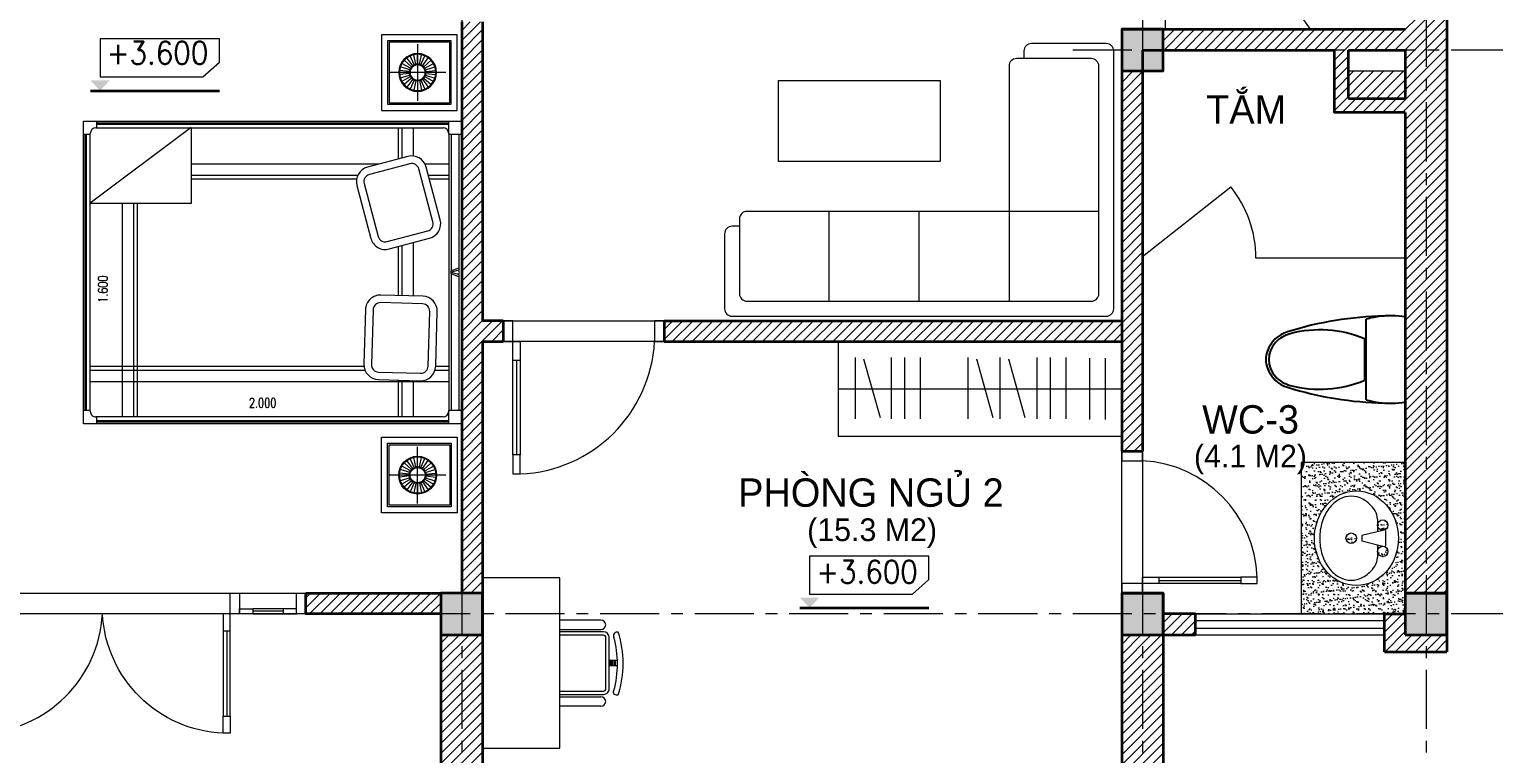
# Model space of a CAD drawing. Header units: millimetres. Extents: x -529782 to -142003, y -492574 to -273331.
# Drawn here: x -240312 to -232568, y -384666 to -380837 of the extents above; entities that cross this region are included whole.
import ezdxf

# ---------------------------------------------------------------- set-up
doc = ezdxf.new("R2010")
doc.units = ezdxf.units.MM
doc.header["$LTSCALE"] = 500
doc.header["$MEASUREMENT"] = 0
doc.linetypes.add('CENTER', pattern=[2, 1.25, -0.25, 0.25, -0.25])
for name, color, linetype, lineweight in [('1.cat 30', 30, 'CONTINUOUS', 35), ('1.cot', 2, 'CONTINUOUS', 35), ('2.thay 145', 145, 'CONTINUOUS', 18), ('3.manh 08', 8, 'CONTINUOUS', 9), ('4.dim 08', 8, 'CONTINUOUS', 13), ('5.noi that 15', 15, 'CONTINUOUS', 9), ('7.tim 67', 67, 'CENTER', 9), ('8.vat lieu 08', 8, 'CONTINUOUS', 5), ('9.text \xad white', 7, 'CONTINUOUS', 15), ('CA.manh 08', 8, 'CONTINUOUS', 9), ('CA.thay 145', 145, 'CONTINUOUS', 18), ('noithat', 15, 'CONTINUOUS', 9)]:
    doc.layers.add(name, color=color, linetype=linetype, lineweight=lineweight)
doc.layers.add('Interior', color=15, linetype='CONTINUOUS')
doc.styles.add('CA.JSC1', font='')
doc.styles.add('ROMANS', font='romans.shx', dxfattribs={"bigfont": 'vns.shx'})
doc.styles.get("Standard").update_dxf_attribs({"font": 'txt.shx', "width": 0.9})
doc.styles.get('CA.JSC1').set_extended_font_data('.VnAvantH')
pattern_1 = [(45, (0, 0), (-26.51650429449553, 26.51650429449553), [])]

# ---------------------------------------------------------------- blocks, each defined once
blk = doc.blocks.new('A$C1A9D127A')
at = {"layer": 'noithat', "color": 135, "linetype": 'Continuous'}
for p, q in [((49.99985728343017, 109.9998206971213), (-0.0001427165698260069, 109.9998206971213)), ((-0.0001427165698260069, 109.9998206971213), (-0.0001427165698260069, -0.000179302878677845)), ((49.99985728343017, -0.000179302878677845), (49.99985728343017, 109.9998206971213)), ((-0.0001427165698260069, -0.000179302878677845), (49.99985728343017, -0.000179302878677845))]:
    blk.add_line(p, q, dxfattribs=at)
blk = doc.blocks.new('A$C2BDB356E')
at = {"layer": 'noithat', "color": 135, "linetype": 'Continuous'}
for p, q in [((0.0007344302721321583, 599.9999563574092), (0.0007344302721321583, 699.9999563574092)), ((0.0007344302721321583, 699.9999563574092), (40.00073443027213, 699.9999563574092)), ((40.00073443027213, 699.9999563574092), (40.00073443027213, 599.9999563574092)), ((40.00073443027213, 599.9999563574092), (0.0007344302721321583, 599.9999563574092)), ((0.0007344302721321583, 99.99995635740925), (0.0007344302721321583, -4.364259075373411e-05)), ((40.00073443027213, 99.99995635740925), (0.0007344302721321583, 99.99995635740925)), ((40.00073443027213, -4.364259075373411e-05), (40.00073443027213, 99.99995635740925)), ((0.0007344302721321583, -4.364259075373411e-05), (40.00073443027213, -4.364259075373411e-05))]:
    blk.add_line(p, q, dxfattribs=at)
at = {"layer": 'noithat', "color": 8, "linetype": 'Continuous'}
for p, q in [((0.0007344302721321583, 99.99995635740925), (0.0007344302721321583, 599.9999563574092)), ((20.00073443027213, 599.9999563574092), (20.00073443027213, 99.99995635740925)), ((40.00073443027213, 599.9999563574092), (40.00073443027213, 99.99995635740925))]:
    blk.add_line(p, q, dxfattribs=at)
at = {"layer": 'noithat', "color": 1, "linetype": 'Continuous'}
blk.add_arc((10.18820847296689, 740.3098040898665), 740.9098847954065, 272.306074052381, 356.8812333185894, dxfattribs=at)
blk = doc.blocks.new('A$C748E2B85')
at = {"layer": 'Interior', "linetype": 'Continuous'}
for p, q in [((454.9078383371234, 729.4450964294374), (4.907838337123394, 729.4450964294374)), ((443.4428701847792, 523.0756696760654), (16.37280648946762, 523.0756696760654)), ((120.2002038061619, 513.6350480206311), (339.6154957935214, 513.6350480206311))]:
    blk.add_line(p, q, dxfattribs=at)
at = {"layer": 'Interior'}
for p, q in [((460.623056165874, 678.309802159667), (454.9078383371234, 729.4450964294374)), ((455.0607122182846, 574.9670556634665), (460.623056165874, 625.2653613947332)), ((460.623056165874, 625.2653613947332), (460.623056165874, 678.309802159667)), ((443.4428701847792, 523.0756696760654), (455.0607122182846, 574.9670556634665))]:
    blk.add_line(p, q, dxfattribs=at)
at = {"layer": 'Interior', "linetype": 'Continuous'}
for start, end in [(170.5376780025137, 187.7399460608841), (187.7399460608841, 195.8219819027273)]:
    blk.add_arc((470.6721695438027, 651.8177002482116), 472.1889783439482, start, end, dxfattribs=at)
at = {"layer": 'Interior'}
for centre, radius, start, end in [((1857.315027289093, 657.5956825204194), 1857.737852278393, 181.2223681000156, 197.2477400344126), ((-1397.499350614846, 657.5956825204194), 1857.737852278393, 342.7522599655873, 358.7776318999843), ((686.6743587851524, 277.5299879200757), 613.7088623028949, 157.3737438994382, 194.7785650620011), ((-226.8586591854692, 277.5299879200757), 613.7088623028949, 345.2214349379988, 22.62625610056185), ((242.327092282474, 156.1984405256808), 166.7070351506958, 197.2477400344126, 249.5476091976655), ((253.6172482296824, 163.284667480737), 165.8356054027062, 194.7785650620011, 226.85426446044), ((217.4885843843222, 156.1984405256808), 166.7070351506958, 290.4523908023345, 342.7522599655873), ((206.1984513700008, 163.284667480737), 165.8356054027062, 313.14573553956, 345.2214349379988), ((229.9078498035669, 137.9887551479042), 131.1654632825287, 226.85426446044, 313.14573553956), ((229.9078383371234, 122.8973074816167), 131.1654632825287, 249.5476091976655, 290.4523908023345)]:
    blk.add_arc(centre, radius, start, end, dxfattribs=at)
blk = doc.blocks.new('A$C53621E4B')
at = {"layer": 'noithat'}
for p, q in [((6.955862045288086e-05, 1999.999869246036), (70.00006955862045, 1999.999869246036)), ((6.955862045288086e-05, -0.0001307539641857147), (6.955862045288086e-05, 1999.999869246036)), ((70.00006955862045, 1929.999869246036), (70.00006955862045, 1999.999869246036)), ((70.00006955862045, 1983.999869246036), (777.4192168414593, 1983.999869246036)), ((70.00006955862045, 1943.999869246036), (792.2395204156637, 1943.999869246036)), ((777.4192168414593, 1983.999869246036), (792.2395204156637, 1943.999869246036)), ((788.6423028036952, 1983.999869246036), (798.7758300974965, 1943.999869246036)), ((811.3359885960817, 1983.999869246036), (801.2024613022804, 1943.999869246036)), ((822.5590745583177, 1983.999869246036), (807.7387709841132, 1943.999869246036)), ((807.7387709841132, 1943.999869246036), (1530.00006955862, 1943.999869246036)), ((822.5590745583177, 1983.999869246036), (1530.00006955862, 1983.999869246036)), ((1530.00006955862, 1999.999869246036), (1600.00006955862, 1999.999869246036)), ((1530.00006955862, 1999.999869246036), (1530.00006955862, 1929.999869246036)), ((1600.00006955862, 1999.999869246036), (1600.00006955862, -0.0001307539641857147)), ((6.955862045288086e-05, 1929.999869246036), (70.00006955862045, 1929.999869246036)), ((4.000069558620453, 69.99986924603581), (4.000069558620453, 1929.999869246036)), ((12.00006955862045, 69.99986924603581), (12.00006955862045, 1929.999869246036)), ((16.00006955862045, 69.99986924603581), (16.00006955862045, 1929.999869246036)), ((36.00006955862045, 65.99986924603581), (36.00006955862045, 1901.347382754087)), ((66.00006955862045, 1931.347382754087), (1534.00006955862, 1931.347382754087)), ((227.6586416214705, 1931.347382754087), (227.6586416214705, 1806.373710714281)), ((287.6586416214705, 1931.347382754087), (287.6586416214705, 1824.127765990794)), ((307.6586416214705, 1931.347382754087), (307.6586416214705, 1829.457760047168)), ((1295.987653709948, 1862.392074059695), (1295.987653709948, 1931.347382754087)), ((1315.987653709948, 1859.289595298469), (1315.987653709948, 1931.347382754087)), ((1375.987653709948, 35.99986924603581), (1375.987653709948, 1931.347382754087)), ((1530.00006955862, 1929.999869246036), (1600.00006955862, 1929.999869246036)), ((1564.00006955862, 1901.347382754087), (1564.00006955862, 65.99986924603581)), ((1584.00006955862, 1929.999869246036), (1584.00006955862, 69.99986924603581)), ((1588.00006955862, 1929.999869246036), (1588.00006955862, 69.99986924603581)), ((1596.00006955862, 1929.999869246036), (1596.00006955862, 69.99986924603581)), ((36.00006955862045, 1743.872827596962), (184.7117167562246, 1743.872827596962)), ((642.1232149600983, 1743.872827596962), (924.612143702805, 1743.872827596962)), ((1371.91368868202, 1743.872827596962), (1564.00006955862, 1743.872827596962)), ((36.00006955862045, 1683.872827596962), (195.3930588662624, 1683.872827596962)), ((36.00006955862045, 1663.872827596962), (200.7230529263616, 1663.872827596962)), ((658.1131971329451, 1683.872827596962), (922.8785082548857, 1683.872827596962)), ((663.4431911855936, 1663.872827596962), (922.3006297796965, 1663.872827596962)), ((1369.602174758911, 1663.872827596962), (1564.00006955862, 1663.872827596962)), ((1370.1800532341, 1683.872827596962), (1564.00006955862, 1683.872827596962)), ((227.6586416214705, 1562.801087513566), (227.6586416214705, 570.0239220671356)), ((1295.987653709948, 35.99986924603581), (1295.987653709948, 1483.431120559573)), ((1315.987653709948, 35.99986924603581), (1315.987653709948, 1488.264485832304)), ((287.6586416214705, 1449.918502066284), (287.6586416214705, 570.0239220671356)), ((307.6586416214705, 1443.860710680485), (307.6586416214705, 570.0239220671356)), ((34.23403782397509, 570.0239220671356), (433.4166060686111, 35.99986924603581)), ((36.00006955862045, 570.0239220671356), (435.1826378032565, 570.0239220671356)), ((435.1826378032565, 570.0239220671356), (435.1826378032565, 35.99986924603581)), ((435.1826378032565, 284.1503325365484), (1564.00006955862, 284.1503325365484)), ((435.1826378032565, 264.1503325365484), (1564.00006955862, 264.1503325365484)), ((435.1826378032565, 204.1503325365484), (1564.00006955862, 204.1503325365484)), ((36.00006955862045, 69.99986924603581), (6.955862045288086e-05, 69.99986924603581)), ((1534.00006955862, 35.99986924603581), (66.00006955862045, 35.99986924603581)), ((70.00006955862045, -0.0001307539641857147), (70.00006955862045, 35.99986924603581)), ((1530.00006955862, 15.99986924603581), (70.00006955862045, 15.99986924603581)), ((1530.00006955862, 11.99986924603581), (70.00006955862045, 11.99986924603581)), ((1530.00006955862, 3.999869246035814), (70.00006955862045, 3.999869246035814)), ((1530.00006955862, 35.99986924603581), (1530.00006955862, -0.0001307539641857147)), ((1600.00006955862, 69.99986924603581), (1564.00006955862, 69.99986924603581)), ((1600.00006955862, -0.0001307539641857147), (6.955862045288086e-05, -0.0001307539641857147))]:
    blk.add_line(p, q, dxfattribs=at)
for points in [[(340.7294978052378, 1445.497492987663), (619.9965403825045, 1519.922076843679, 0.4142135623730928), (676.0245911926031, 1616.663018837571), (619.004616484046, 1830.621886722744, 0.4142135623730918), (522.2636744901538, 1886.649937532842), (242.9966319128871, 1812.225353676826, 0.4142135623730937), (186.9685811027884, 1715.484411682934), (243.9885558113456, 1501.525543794036, 0.414213562373092)], [(996.3995885550976, 1491.362569801509), (1285.293034166098, 1483.015304531902, 0.4142135623730957), (1366.593648083508, 1559.74966782704), (1372.988858245313, 1781.083750043064, 0.4142135623730958), (1296.254494950175, 1862.384363967925), (1007.361049339175, 1870.731629241258, 0.4142135623730957), (926.0604354143143, 1793.997265942395), (919.6652252525091, 1572.66318372637, 0.4142135623730946)], [(330.4290167912841, 1484.148496735841), (609.6960593760014, 1558.573080595583, 0.4142135623730945), (637.3735874444246, 1606.362537823617), (580.3536127358675, 1820.321405712515, 0.4142135623730945), (532.5641555041075, 1847.998933780938), (253.2971129268408, 1773.574349924922, 0.4142135623730945), (225.6195848509669, 1725.784892696887), (282.6395595595241, 1511.82602480799, 0.4142135623730951)], [(997.554863370955, 1531.345883075148), (1286.448308981955, 1522.998617801815, 0.4142135623730945), (1326.610334813595, 1560.904942642897), (1333.0055449754, 1782.239024858922, 0.4142135623730945), (1295.099220134318, 1822.401050698012), (1006.205774523318, 1830.748315971345, 0.4142135623730945), (966.0437486842275, 1792.841991126537), (959.6485385224223, 1571.507908910513, 0.4142135623730951)]]:
    blk.add_lwpolyline(points, format="xyb", close=True, dxfattribs=at)
for centre, radius, start, end in [((782.9104882255197, 1980.097385887057), 6.826236146835995, 34.20007427686024, 145.7999257231398), ((788.7959010004997, 1989.486922744662), 5.553487948119572, 268.9844752861604, 315.9994754663296), ((795.4724773094058, 1945.895213779062), 3.776865842704907, 210.735328045117, 329.264671954883), ((799.3483398407698, 1977.335013713688), 10.5732928969746, 86.52539782463387, 128.3312454481836), ((799.918566763401, 1944.599218983203), 1.483331207069644, 205.3147875659948, 334.6852124340052), ((800.0597246363759, 1944.599218983203), 1.483331207069644, 205.3147875659948, 334.6852124340052), ((800.6299515590072, 1977.335013713688), 10.5732928969746, 51.66875455181637, 93.47460217536613), ((804.5058140903711, 1945.895213779062), 3.776865842704907, 210.735328045117, 329.264671954883), ((811.1823903992772, 1989.486922744662), 5.553487948119572, 224.0005245336704, 271.0155247138396), ((817.0678031817079, 1980.097385887057), 6.826236146835995, 34.20007427686024, 145.7999257231398), ((66.00006955862045, 1901.347382754087), 30, 90, 180), ((1534.00006955862, 1901.347382754087), 30, 0, 90), ((66.00006955862045, 65.99986924603581), 30, 180, 270), ((1534.00006955862, 65.99986924603581), 30, 270, 0)]:
    blk.add_arc(centre, radius, start, end, dxfattribs=at)
at = {"layer": 'noithat', "style": 'ROMANS', "width": 0.75}
for s, rotation, p in [('2.000', 90, (1514.37587377429, 875.070332787931)), ('1.600', 180, (960.8841702863574, 127.5780621878803))]:
    blk.add_text(s, height=50, rotation=rotation, dxfattribs=at).set_placement(p)
blk = doc.blocks.new('A$C5087272F')
at = {"layer": 'noithat'}
for p, q in [((-0.0007299021817743778, 500.000033332326), (499.9992700978182, 500.000033332326)), ((-0.0007299021817743778, 3.333232598379254e-05), (-0.0007299021817743778, 500.000033332326)), ((499.9992700978182, 500.000033332326), (499.9992700978182, 3.333232598379254e-05)), ((39.99927009781823, 460.000033332326), (459.9992700978182, 460.000033332326)), ((39.99927009781823, 40.00003333232598), (39.99927009781823, 460.000033332326)), ((49.99927009781823, 450.000033332326), (449.9992700978182, 450.000033332326)), ((49.99927009781823, 50.00003333232598), (49.99927009781823, 450.000033332326)), ((250.364759543445, 425.4739536031266), (250.364759543445, 50.47395360312657)), ((449.9992700978182, 450.000033332326), (449.9992700978182, 50.00003333232598)), ((459.9992700978182, 460.000033332326), (459.9992700978182, 40.00003333232598)), ((205.8688248484395, 270.302142476954), (153.2827202170156, 308.5081838763435)), ((213.5625761910342, 278.8469190023025), (170.0690867765807, 327.1513326599379)), ((222.864759543445, 285.6053508094628), (190.364759543445, 341.8970020546694)), ((233.3688248484395, 290.2820619999547), (213.2827202170156, 352.1007355584879)), ((244.6156940623187, 292.6726578458329), (237.8213439448737, 357.3165810464998)), ((256.1138250171207, 292.6726578458329), (262.9081751345657, 357.3165810464998)), ((267.3606942309998, 290.2820619999547), (287.4467988624237, 352.1007355584879)), ((277.864759543445, 285.6053508094628), (310.364759543445, 341.8970020546694)), ((287.1669428884052, 278.8469190023025), (330.6604323028587, 327.1513326599379)), ((294.8606942309998, 270.302142476954), (347.4467988624237, 308.5081838763435)), ((437.864759543445, 237.9739536031266), (62.86475954344496, 237.9739536031266)), ((195.364759543445, 237.9739536031266), (130.364759543445, 237.9739536031266)), ((196.5666415034793, 249.4090965970536), (132.9870474501513, 262.9233565016766)), ((196.5666415034793, 226.5388106054743), (132.9870474501513, 213.0245507045765)), ((200.1197593673132, 260.3444689720054), (140.7393046258949, 286.7823507695575)), ((200.1197593673132, 215.6034382342477), (140.7393046258949, 189.1655564329703)), ((205.8688248484395, 205.6457647255738), (153.2827202170156, 167.4397233261843)), ((213.5625761910342, 197.1009882002254), (170.0690867765807, 148.7965745463152)), ((287.1669428884052, 197.1009882002254), (330.6604323028587, 148.7965745463152)), ((294.8606942309998, 205.6457647255738), (347.4467988624237, 167.4397233261843)), ((300.6097597121261, 260.3444689720054), (359.990214460995, 286.7823507695575)), ((300.6097597121261, 215.6034382342477), (359.990214460995, 189.1655564329703)), ((304.1628775834106, 249.4090965970536), (367.742471629288, 262.9233565016766)), ((304.1628775834106, 226.5388106054743), (367.742471629288, 213.0245507045765)), ((305.364759543445, 237.9739536031266), (370.364759543445, 237.9739536031266)), ((222.864759543445, 190.342556393065), (190.364759543445, 134.0509051478584)), ((233.3688248484395, 185.6658452062984), (213.2827202170156, 123.8471716477652)), ((244.6156940623187, 183.275249356695), (237.8213439448737, 118.6313261597534)), ((256.1138250171207, 183.275249356695), (262.9081751345657, 118.6313261597534)), ((267.3606942309998, 185.6658452062984), (287.4467988624237, 123.8471716477652)), ((277.864759543445, 190.342556393065), (310.364759543445, 134.0509051478584)), ((499.9992700978182, 3.333232598379254e-05), (-0.0007299021817743778, 3.333232598379254e-05)), ((459.9992700978182, 40.00003333232598), (39.99927009781823, 40.00003333232598)), ((449.9992700978182, 50.00003333232598), (49.99927009781823, 50.00003333232598))]:
    blk.add_line(p, q, dxfattribs=at)
for radius in [125, 120, 55, 50]:
    blk.add_circle((250.364759543445, 237.9739536031266), radius, dxfattribs=at)
blk = doc.blocks.new('A$C547F5936')
at = {"layer": 'noithat'}
for p, q in [((1223.749992698431, 1557.416313473135), (55.62199917435646, 1557.416313473135)), ((2836.836076870561, 1557.458222828805), (778.749992698431, 1557.458222828805)), ((-7.301568984985352e-06, 1501.794307000935), (-7.301568984985352e-06, -411.800029680133)), ((1223.749992698431, 1446.17230052501), (166.8660121262074, 1446.17230052501)), ((778.7080833464861, -300.5560167320074), (778.7080833464861, 1446.17230052501)), ((2725.59206391871, 1446.21420988068), (889.999992698431, 1446.21420988068)), ((1446.249992698431, 1446.208222828805), (1446.249992698431, 778.7082228288054)), ((2113.749992698431, 1446.21420988068), (2113.749992698431, 778.7501321844757)), ((2892.458083346486, 945.6161516085267), (2892.458083346486, 1501.836216356605)), ((111.2440056502819, 1390.550294052809), (111.2440056502819, -300.5560167320074)), ((2781.214070394635, 834.3721386604011), (2781.214070394635, 1390.59220340848)), ((2781.214070394635, 889.9941451363266), (2836.836076870561, 889.9941451363266)), ((111.2440056502819, 778.7501321844757), (2725.59206391871, 778.7501321844757)), ((111.2440056502819, 778.7082228288054), (778.7080833464861, 778.7082228288054)), ((1291.249992698431, 407.5001321844757), (2491.249992698431, 407.5001321844753)), ((1291.249992698431, -192.4998678155243), (1291.249992698431, 407.5001321844757)), ((2491.249992698431, 407.5001321844753), (2491.249992698431, -192.4998678155247)), ((2491.249992698431, -192.4998678155247), (1291.249992698431, -192.4998678155243)), ((166.8660121262074, -356.1780232042075), (723.0860768705606, -356.1780232042075)), ((667.4640703946352, -411.800029680133), (667.4640703946352, -356.1780232042075)), ((55.62199917435646, -467.4220361560584), (611.8420639187098, -467.4220361560584))]:
    blk.add_line(p, q, dxfattribs=at)
for centre, radius, start, end in [((55.62199917435646, 1501.794307000935), 55.62200647461214, 90, 180), ((2836.836076870561, 1501.836216356605), 55.6220064746376, 0, 90), ((166.8660121262074, 1390.550294052809), 55.62200647461214, 90, 180), ((2725.59206391871, 1390.59220340848), 55.62200647461577, 0, 90), ((2836.836076870561, 945.6161516085267), 55.62200647462305, 270, 0), ((2725.59206391871, 834.3721386604011), 55.62200647461577, 270, 0), ((166.8660121262074, -300.5560167320074), 55.62200647460122, 180, 270), ((723.0860768705606, -300.5560167320074), 55.62200647462305, 270, 0), ((55.62199917435646, -411.800029680133), 55.62200647461577, 180, 270), ((611.8420639187098, -411.800029680133), 55.62200647461577, 270, 0)]:
    blk.add_arc(centre, radius, start, end, dxfattribs=at)
blk = doc.blocks.new('A$C0C4E3679')
at = {"layer": 'noithat'}
for p, q in [((633.4462566564289, 971.8755470244214), (633.4462566564289, 919.2709783120081)), ((667.0058717543689, 971.8755470244214), (667.0058717543689, 919.2709783120081)), ((371.7559073457924, 865.300332150422), (371.7559073457924, 599.9997332012281)), ((433.429916162273, 599.9997332012281), (433.429916162273, 865.300332150422)), ((867.0222122559753, 599.9997332012281), (867.0222122559753, 865.300332150422)), ((928.6962210650054, 865.300332150422), (928.6962210650054, 599.9997332012281))]:
    blk.add_line(p, q, dxfattribs=at)
at = {"layer": 'noithat', "lineweight": 5}
for p, q in [((667.0058717543689, 960.224145363085), (633.4462566564289, 960.224145363085)), ((667.0058717543689, 950.3658351851627), (633.4462566564289, 950.3658351851627)), ((667.0058717543689, 940.5076053654775), (633.4462566564289, 940.5076053654775)), ((667.0058717543689, 932.4749171128497), (633.4462566564289, 932.4749171128497)), ((667.0058717543689, 926.2678507817909), (633.4462566564289, 926.2678507817909))]:
    blk.add_line(p, q, dxfattribs=at)
at = {"layer": 'noithat', "ltscale": 10}
for p, q in [((99.99999999999636, 599.9997332012281), (99.99999999999636, 99.99973320122814)), ((1199.999999999996, 599.9997332012281), (99.99999999999636, 599.9997332012281)), ((1199.999999999996, 99.99973320122814), (1199.999999999996, 599.9997332012281)), ((99.99999999999636, 99.99973320122814), (1199.999999999996, 99.99973320122814))]:
    blk.add_line(p, q, dxfattribs=at)
at = {"layer": 'noithat'}
for points in [[(449.8516157756058, 977.7859810581431, 0.62834884504059), (482.4839009160605, 949.2973785577342, 4.358076656528252)], [(853.884862561008, 977.7859810581431, -0.7711274682849292), (827.8211772555915, 949.2973785577342, -4.358076656528252)], [(852.2426875943747, 599.9997332012281), (852.2426875943747, 882.5602587824687, 0.414213562373095), (815.5319680685607, 919.2709783120081), (484.9201603496876, 919.2709783120081, 0.414213562373095), (448.209440816423, 882.5602587824687), (448.209440816423, 599.9997332012281)]]:
    blk.add_lwpolyline(points, format="xyb", dxfattribs=at)
at = {"layer": 'noithat', "lineweight": 5}
blk.add_lwpolyline([(830.2162558773962, 599.9997332012281), (830.2162558773962, 882.5602587824687, 0.4142135623730951), (815.5319680685607, 897.2445465950295), (484.9201603496876, 897.2445465950295, 0.4142135623730951), (470.2358725334016, 882.5602587824687), (470.2358725334016, 599.9997332012281)], format="xyb", dxfattribs=at)
at = {"layer": 'noithat'}
for centre, radius, start, end in [((651.8682391683069, 347.9288866808638), 661.4610158311228, 72.21718454224902, 107.782815457751), ((655.152539085826, 310.7707801638171), 661.4610158311228, 74.86814235922763, 105.1318576407724), ((402.5929117540327, 865.300332150422), 30.83700440530811, 0, 180), ((897.859216656765, 865.300332150422), 30.83700440530811, 0, 180)]:
    blk.add_arc(centre, radius, start, end, dxfattribs=at)
blk = doc.blocks.new('ki hieu cost')
at = {"layer": '1.cat 30'}
blk.add_line((-119312.6479903211, -196389.5266377838), (-118175.9534743076, -196389.5266377837), dxfattribs=at)
at = {"layer": '3.manh 08'}
blk.add_lwpolyline([(-119227.225577535, -195933.8747298737), (-119227.225577535, -196268.1983629046), (-118320.4604987512, -196268.1983629046), (-118175.9534743076, -196138.8011558482), (-118175.9534743076, -195933.8747298737)], close=True, dxfattribs=at)
blk.add_solid([(-119312.6479903211, -196299.0221607631), (-119141.803164749, -196299.0221607631), (-119227.225577535, -196389.5266377839)], dxfattribs=at)
blk = doc.blocks.new('sdfdggh')
at = {"layer": '7.tim 67', "ltscale": 0.5}
for p, q in [((5010.000000000058, 2894.499999999942), (5010.000000000058, -9823.000000000058)), ((8609.999999999302, 2894.499999999942), (8609.999999999302, -9823.000000000058)), ((10110.00000000006, 2894.499999999942), (10110.00000000006, -9823.000000000058)), ((12554.49999999994, -1329.999999999942), (8221.499999999942, -1329.999999999942)), ((12554.49999999994, -4310), (-2632.000000000058, -4310))]:
    blk.add_line(p, q, dxfattribs=at)
blk = doc.blocks.new('A$C4F894D79')
at = {"layer": 'noithat'}
for p, q in [((173.4940664246678, 387.2920131161809), (250.3149459287524, 387.2920131161809)), ((242.2402637004852, 435.7401064969599), (339.1364504694939, 435.7401064969599)), ((242.2402637004852, 419.5907420367002), (274.5389926210046, 290.3958263471723)), ((306.8377215415239, 290.3958263471723), (339.1364504694939, 419.5907420367002)), ((331.0617682337761, 387.2920131161809), (408.1046692058444, 387.2920131161809)), ((274.5389926210046, 290.3958263471723), (306.8377215415239, 290.3958263471723))]:
    blk.add_line(p, q, dxfattribs=at)
for centre in [(209.9415347799659, 419.5907420367002), (371.4351793900132, 419.5907420367002), (290.6883570849895, 225.7983685024083)]:
    blk.add_circle(centre, 32.29872892255662, dxfattribs=at)
for centre, radius, start, end in [((232.9384881556034, 196.217803709209), 208.265595459182, 122.2598079683541, 151.0887989992334), ((173.4940664246678, 290.3958263471723), 96.89618676766986, 90, 122.2598079683541), ((408.1046692058444, 290.3958263471723), 96.89618676766986, 56.09549007639636, 90), ((313.5024673640728, 149.6368352472782), 266.4918060370317, 53.13010218340126, 56.09549007639636), ((348.4382260069251, 196.217803709209), 208.265595459182, 28.91120100076662, 53.13010218340126), ((179.3781519606709, 225.7983685024083), 147.0796262590559, 151.0887989992334, 180), ((401.9985622018576, 225.7983685024083), 147.0796262590559, 0, 28.91120100076662), ((179.3781519606709, 225.7983685024083), 147.0796262590559, 180, 208.9112010007666), ((401.9985622018576, 225.7983685024083), 147.0796262590559, 331.0887989992334, 0), ((232.9384881556034, 255.3789332956076), 208.265595459182, 208.9112010007666, 233.1301021834012), ((348.4382260069251, 255.3789332956076), 208.265595459182, 306.8698978165987, 331.0887989992334), ((267.8742468059063, 301.9599017575383), 266.4918060370317, 233.1301021834012, 252.742060996397), ((290.6883570849895, 375.3974571116269), 343.3914621439997, 252.742060996397, 270), ((290.6883570849895, 375.3974571116269), 343.3914621439997, 270, 287.257939003603), ((313.5024673640728, 301.9599017575383), 266.4918060370317, 287.257939003603, 306.8698978165987)]:
    blk.add_arc(centre, radius, start, end, dxfattribs=at)
blk.add_ellipse((290.6883570849895, 258.0971533693373), major_axis=(-290.6885603030169, 5.339685868958306e-14), ratio=0.888888696429528, dxfattribs=at)

msp = doc.modelspace()

# ---------------------------------------------------------------- hatches: boundary and pattern name
at = {"layer": '1.cot'}
for points in [[(-234315.1358120659, -380837.4999999998), (-234535.1358120659, -380837.4999999998), (-234535.1358120659, -381057.4999999998), (-234315.1358120659, -381057.4999999998)], [(-237915.135812065, -383817.4999999998), (-238135.135812065, -383817.4999999998), (-238135.135812065, -384037.4999999998), (-237915.135812065, -384037.4999999998)], [(-237915.135812065, -383817.4999999998), (-238135.135812065, -383817.4999999998), (-238135.135812065, -384037.4999999998), (-237915.135812065, -384037.4999999998)], [(-234315.135812065, -383817.4999999998), (-234535.135812065, -383817.4999999998), (-234535.135812065, -384037.4999999998), (-234315.135812065, -384037.4999999998)], [(-232815.135812065, -383817.4999999997), (-233035.135812065, -383817.4999999997), (-233035.135812065, -384037.4999999997), (-232815.135812065, -384037.4999999997)]]:
    msp.add_hatch(color=256, dxfattribs=at).paths.add_polyline_path(points)
at = {"layer": '8.vat lieu 08'}
h = msp.add_hatch(dxfattribs=at)
h.set_pattern_fill('ANSI31', color=256, scale=300, style=0)
h.set_pattern_definition(pattern_1)
h.paths.add_polyline_path([(-237915.135812065, -378587.4999999998), (-238135.135812065, -378587.4999999998), (-238135.135812065, -379617.4999999998), (-237915.135812065, -379617.4999999998)])
h.paths.add_polyline_path([(-236015.1358120649, -378367.4999999997), (-236815.1358120651, -378367.4999999998), (-236815.1358120651, -378587.4999999998), (-236015.1358120649, -378587.4999999998)])
h.paths.add_polyline_path([(-233945.1358120649, -378367.4999999997), (-235115.1358120649, -378367.4999999998), (-235115.1358120649, -378587.4999999998), (-233945.135812065, -378587.4999999998)])
h.paths.add_polyline_path([(-232815.1358120651, -378587.4999999998), (-233035.135812065, -378587.4999999998), (-233035.1358120649, -380837.4999999998), (-234315.1358120658, -380837.4999999998), (-234315.1358120658, -380947.4999999998), (-233410.1358120651, -380947.4999999998), (-233410.135812065, -381277.4999999998), (-233035.135812065, -381277.4999999998), (-233035.1358120649, -383817.4999999997), (-232815.135812065, -383817.4999999997)])
h.paths.add_polyline_path([(-233035.135812065, -380947.4999999998), (-233035.135812065, -381202.4999999998), (-233335.135812065, -381202.4999999998), (-233335.135812065, -380947.4999999998)], flags=16)
h.paths.add_polyline_path([(-233035.135812065, -381057.4999999997), (-233035.135812065, -381202.4999999998), (-233335.135812065, -381202.4999999998), (-233335.1358120651, -381057.4999999998)], flags=16)
h = msp.add_hatch(dxfattribs=at)
h.set_pattern_fill('ANSI31', color=256, scale=300, style=0)
h.set_pattern_definition(pattern_1)
h.paths.add_polyline_path([(-238135.135812065, -379617.4999999998), (-242815.135812065, -379617.4999999998), (-242815.135812065, -379837.4999999998), (-242515.135812065, -379837.4999999998), (-241715.135812065, -379837.4999999998), (-241715.1358120434, -380387.4999999998), (-241605.1358120434, -380387.4999999998), (-241605.135812065, -379837.4999999998), (-238135.135812065, -379837.4999999998)])
h.paths.add_polyline_path([(-241605.1358120651, -381137.4999999998), (-241715.1358120651, -381137.4999999998), (-241715.1358120651, -382557.4999999998), (-242215.135812065, -382557.4999999998), (-242215.1358120651, -382667.4999999998), (-241715.135812065, -382667.4999999998), (-241715.135812065, -382777.4999999999), (-241605.135812065, -382777.4999999999)])
h.paths.add_polyline_path([(-241000.1358120693, -383817.4999999994), (-241605.1358120652, -383817.4999999996), (-241605.135812065, -383727.5000000006), (-241715.135812065, -383727.5000000006), (-241715.135812065, -384037.4999999998), (-241000.1358120692, -384037.4999999996)])
h.paths.add_polyline_path([(-242815.135812065, -383707.4999999999), (-243145.1358120651, -383707.4999999999), (-243145.1358120651, -384127.4999999998), (-242815.135812065, -384127.4999999998), (-242815.1358120651, -384037.4999999998), (-243035.135812065, -384037.4999999998), (-243035.135812065, -383817.4999999998), (-242815.135812065, -383817.4999999998)])
h.paths.add_polyline_path([(-238135.135812065, -383817.4999999997), (-238850.1358120693, -383817.4999999995), (-238849.4922939974, -383927.4999999998), (-238135.135812065, -383927.4999999997)])
h.paths.add_polyline_path([(-237805.1358120652, -382377.4999999998), (-237915.1358120651, -382377.4999999998), (-237915.135812065, -380797.4999999998), (-238025.135812065, -380797.4999999998), (-238025.1358120651, -383817.4999999998), (-237915.1358120651, -383817.4999999998), (-237915.1358120651, -382487.4999999998), (-237805.1358120651, -382487.4999999998)])
h.paths.add_polyline_path([(-234535.1358120652, -382377.4999999998), (-236955.135812065, -382377.4999999998), (-236955.135812065, -382487.4999999998), (-234535.1358120651, -382487.4999999998)])
h.paths.add_polyline_path([(-242925.1358120651, -380812.4999999998), (-243145.135812065, -380812.4999999998), (-243145.1358120651, -382777.4999999998), (-242925.135812065, -382777.4999999997), (-242925.135812065, -382667.4999999998), (-242815.1358120651, -382667.4999999998), (-242815.1358120651, -382557.4999999998), (-242925.135812065, -382557.4999999998)])
h = msp.add_hatch(dxfattribs=at)
h.set_pattern_fill('ANSI31', color=256, scale=300, style=0)
h.set_pattern_definition(pattern_1)
h.paths.add_polyline_path([(-234425.135812065, -381057.4999999998), (-234535.1358120652, -381057.4999999998), (-234535.1358120652, -383067.4999999998), (-234425.135812065, -383067.4999999998)])
h = msp.add_hatch(dxfattribs=at)
h.set_pattern_fill('AR-SAND', color=256, scale=20, style=0)
h.set_pattern_definition([(37.50000000000001, (0, -18916.50000000012), (-1.259867162192163, 38.53647538026317), [0, -30.4, 0, -34, 0, -32.5]), (7.499999999999999, (0, -18916.50000000012), (35.39553410535454, 56.4429213045948), [0, -16.4, 0, -27.4, 0, -10.5]), (327.5, (-24.6, -18916.50000000012), (62.2828372350299, 0.11318107073929), [0, -10, 0, -36, 0, -47]), (317.5, (-24.6, -18916.50000000012), (60.12253209144586, 17.55351129868498), [0, -5, 0, -23.6, 0, -27])])
h.paths.add_polyline_path([(-233035.1358120651, -383127.4999999998), (-233585.135812065, -383127.4999999998), (-233585.1358120651, -383927.4999999998), (-233035.135812065, -383927.4999999998)])
edge = h.paths.add_edge_path(flags=16)
edge.add_ellipse((-233293.5255875001, -383527.4999999998), major_axis=(-5.940320620624363e-11, 249.9999999999418), ratio=0.8888886964294104, start_angle=0, end_angle=360)
h.paths.add_polyline_path([(-233439.0552534571, -383370.2328677278, 0.08584387601558635), (-233474.6415636647, -383439.7796301085, 0.0755381206924831), (-233487.9700800577, -383527.4999999998, 0.0755381206922736), (-233474.6415636648, -383615.2203698909, 0.08584385473835543), (-233439.0552650866, -383684.7671167894, -0.0004614306624352016), (-233439.2536220524, -383684.5026410793, -0.08572206659700146), (-233474.7067606277, -383615.0105039129, -0.07535103022084008), (-233487.9700800577, -383527.4999999998, -0.07535103013699827), (-233474.7067606568, -383439.9894961808, -0.08572204552955075), (-233439.2536336042, -383370.4973743458, -0.0004614845877332353)], flags=0)
h.paths.add_polyline_path([(-233182.4145245018, -383426.7097499999), (-233182.4145245018, -383458.0555555566, -1), (-233126.8589689481, -383458.0555555566, -0.4142135624470206), (-233154.6367467329, -383485.8333333343), (-233265.7478578363, -383513.6111111086), (-233265.7478578363, -383541.3888888847), (-233154.6367467329, -383569.1666666653, -0.4142135624473274), (-233126.858968948, -383596.944444443, -1), (-233182.4145245018, -383596.944444443), (-233182.4145245018, -383628.4811944424, -0.1490250675716692), (-233196.5838261096, -383674.965397778, 0.1490250675716692), (-233182.4145245018, -383628.4811944424), (-233182.4145245018, -383562.2222222218), (-233265.7478578363, -383541.3888888846), (-233265.7478578363, -383513.6111111086), (-233182.4145245019, -383492.7777777761), (-233182.4145245018, -383426.7097499999, 0.1442293267403645), (-233195.7231371498, -383381.5325108498, -0.1442293267401863)], flags=0)
h.paths.add_polyline_path([(-233293.5256356137, -383527.4999999998, -1), (-233349.0811911693, -383527.4999999998, -1)], flags=0)
h.paths.add_polyline_path([(-233203.3532047005, -383684.502641039, -0.0004614308677385702), (-233203.5515617547, -383684.7671168667, 0.0003606120874684404)], flags=0)
h = msp.add_hatch(dxfattribs=at)
h.set_pattern_fill('ANSI31', color=256, scale=300, style=0)
h.set_pattern_definition(pattern_1)
h.paths.add_polyline_path([(-233035.135812065, -383927.4999999998), (-233145.135812065, -383927.4999999998), (-233145.135812065, -384127.4999999998), (-232815.135812065, -384127.4999999998), (-232815.1358120651, -384037.4999999997), (-233035.135812065, -384037.4999999997)])
h.paths.add_polyline_path([(-234145.135812065, -383927.4999999998), (-234315.135812065, -383927.4999999998), (-234315.1358120651, -384037.4999999998), (-234145.135812065, -384037.4999999998)])
h.paths.add_polyline_path([(-234315.135812065, -384037.4999999998), (-234535.1358120651, -384037.4999999997), (-234535.135812065, -386717.4999999998), (-234315.135812065, -386717.4999999998)])
h.paths.add_polyline_path([(-234535.135812065, -386717.4999999998), (-235150.1358120651, -386717.4999999997), (-235150.1358120652, -386937.4999999998), (-234535.135812065, -386937.4999999998)])
h.paths.add_polyline_path([(-237300.135812065, -386717.4999999998), (-237915.135812065, -386717.4999999998), (-237915.135812065, -386937.4999999998), (-237300.135812065, -386937.4999999998)])
h.paths.add_polyline_path([(-237915.1358120651, -384037.4999999998), (-238135.135812065, -384037.4999999998), (-238135.135812065, -386717.4999999998), (-237915.1358120652, -386717.4999999997)])
h.paths.add_polyline_path([(-237590.135812065, -387617.4999999997), (-237915.1358120652, -387617.4999999997), (-238195.135812065, -387617.4999999998), (-238195.135812065, -387837.4999999998), (-237590.135812065, -387837.4999999998)])
h.paths.add_polyline_path([(-234255.135812065, -387617.4999999998), (-234535.135812065, -387617.4999999998), (-234860.135812065, -387617.4999999997), (-234860.135812065, -387837.4999999997), (-234255.135812065, -387837.4999999997)])

# ---------------------------------------------------------------- linework, layer by layer
at = {"layer": '1.cat 30'}
for p, q in [((-232815.135812065, -378367.4999999998), (-232815.135812065, -384127.4999999998)), ((-238025.135812065, -380797.4999999998), (-238025.1358120652, -383817.4999999998)), ((-237915.135812065, -380797.4999999998), (-237915.135812065, -382377.4999999998)), ((-234535.1358120652, -380837.4999999998), (-233035.135812065, -380837.4999999998)), ((-234425.135812065, -380947.4999999998), (-234425.135812065, -383067.4999999998)), ((-234425.135812065, -380947.4999999998), (-233410.135812065, -380947.4999999998)), ((-233335.135812065, -381202.4999999998), (-233335.135812065, -380947.4999999998)), ((-233335.135812065, -380947.4999999998), (-233035.135812065, -380947.4999999998)), ((-233035.135812065, -380947.4999999998), (-233035.135812065, -381202.4999999998)), ((-234535.1358120652, -381057.4999999998), (-234535.1358120652, -383067.4999999998)), ((-233335.135812065, -381202.4999999998), (-233035.135812065, -381202.4999999998)), ((-233035.135812065, -381277.4999999998), (-233035.1358120649, -383817.4999999997)), ((-237805.1358120652, -382377.4999999998), (-237915.1358120652, -382377.4999999998)), ((-237805.1358120652, -382377.4999999998), (-237805.1358120652, -382487.4999999998)), ((-236955.1358120652, -382377.4999999998), (-236955.1358120652, -382487.4999999997)), ((-236955.1358120652, -382377.4999999998), (-234535.1358120652, -382377.4999999998)), ((-237915.1358120652, -382487.4999999997), (-237805.1358120652, -382487.4999999998)), ((-237915.135812065, -382487.4999999997), (-237915.1358120652, -386717.4999999997)), ((-236955.1358120652, -382487.4999999997), (-234535.1358120652, -382487.4999999998)), ((-234535.1358120652, -383067.4999999998), (-234425.135812065, -383067.4999999998)), ((-238135.135812065, -383817.4999999998), (-238135.135812065, -386937.4999999998)), ((-234535.1358120652, -383817.4999999998), (-234315.135812065, -383817.4999999998)), ((-234535.1358120652, -383817.4999999997), (-234535.135812065, -386937.4999999998)), ((-234315.135812065, -383817.4999999997), (-234315.135812065, -386937.4999999998)), ((-233035.1358120652, -383817.4999999997), (-232815.135812065, -383817.4999999997)), ((-234145.135812065, -383927.4999999998), (-234315.135812065, -383927.4999999998)), ((-234145.135812065, -384037.4999999998), (-234145.135812065, -383927.4999999998)), ((-233145.135812065, -384127.4999999998), (-233145.135812065, -383927.4999999998)), ((-233145.135812065, -383927.4999999998), (-233035.135812065, -383927.4999999998)), ((-234315.135812065, -384037.4999999998), (-234145.135812065, -384037.4999999998)), ((-233035.1358120649, -384037.4999999998), (-232815.135812065, -384037.4999999997)), ((-233145.135812065, -384127.4999999998), (-232815.135812065, -384127.4999999998))]:
    msp.add_line(p, q, dxfattribs=at)
msp.add_lwpolyline([(-233035.135812065, -381277.4999999998), (-233410.135812065, -381277.4999999998), (-233410.135812065, -380947.4999999998)], dxfattribs=at)
msp.add_lwpolyline([(-238850.1358120693, -383817.4999999995), (-238135.135812065, -383817.4999999997), (-238135.135812065, -383927.4999999997), (-238849.4922939974, -383927.4999999998)], close=True, dxfattribs=at)
at = {"layer": '1.cot'}
for points in [[(-234535.1358120659, -381057.4999999998), (-234315.1358120659, -381057.4999999998), (-234315.1358120659, -380837.4999999998), (-234535.1358120659, -380837.4999999998)], [(-238135.135812065, -384037.4999999998), (-237915.135812065, -384037.4999999998), (-237915.135812065, -383817.4999999998), (-238135.135812065, -383817.4999999998)], [(-238135.135812065, -384037.4999999998), (-237915.135812065, -384037.4999999998), (-237915.135812065, -383817.4999999998), (-238135.135812065, -383817.4999999998)], [(-234535.135812065, -384037.4999999998), (-234315.135812065, -384037.4999999998), (-234315.135812065, -383817.4999999998), (-234535.135812065, -383817.4999999998)], [(-233035.135812065, -384037.4999999997), (-232815.135812065, -384037.4999999997), (-232815.135812065, -383817.4999999997), (-233035.135812065, -383817.4999999997)]]:
    msp.add_lwpolyline(points, close=True, dxfattribs=at)
at = {"layer": '2.thay 145'}
for p, q in [((-234145.135812065, -383962.4999999998), (-233145.135812065, -383962.4999999998)), ((-234145.135812065, -384002.4999999998), (-233145.135812065, -384002.4999999998))]:
    msp.add_line(p, q, dxfattribs=at)
at = {"layer": 'CA.manh 08', "color": 250}
for points in [[(-237805.1358120652, -382487.4999999998), (-237805.1358120652, -382377.4999999998), (-236955.135812065, -382377.4999999998), (-236955.135812065, -382487.4999999998)], [(-234425.1358120652, -383817.4999999998), (-234535.1358120652, -383817.4999999998), (-234535.1358120652, -383067.4999999998), (-234425.1358120652, -383067.4999999998)], [(-241000.1358120692, -383817.4999999994), (-238850.1358120693, -383817.4999999994), (-238849.4922939974, -383927.4999999998), (-241000.1358120692, -383927.4999999994)]]:
    msp.add_lwpolyline(points, close=True, dxfattribs=at)
at = {"layer": 'CA.thay 145'}
for p, q in [((-234255.135812065, -379837.4999999998), (-233537.6346951936, -380837.4999999998)), ((-234305.1358120649, -379887.4999999999), (-234305.1358120649, -380837.4999999998)), ((-234425.135812065, -382037.4999999998), (-233958.527302016, -381670.3044295727)), ((-233035.135812065, -382047.4999999998), (-233825.135812065, -382047.4999999998)), ((-234315.135812065, -383927.4999999998), (-233145.135812065, -383927.4999999998)), ((-234315.135812065, -384037.4999999998), (-233145.135812065, -384037.4999999998))]:
    msp.add_line(p, q, dxfattribs=at)
for points in [[(-233335.135812065, -381057.4999999998), (-233035.135812065, -381057.4999999998), (-233035.135812065, -381202.4999999998), (-233335.135812065, -381202.4999999998)], [(-233585.135812065, -383927.4999999998), (-233035.135812065, -383927.4999999998), (-233035.135812065, -383127.4999999998), (-233585.135812065, -383127.4999999998)]]:
    msp.add_lwpolyline(points, close=True, dxfattribs=at)
msp.add_arc((-234425.135812065, -382047.4999999998), 600, 0, 38.95127607010795, dxfattribs=at)
at = {"layer": 'noithat'}
for p, q in [((-235944.6358120652, -382572.4999999998), (-235944.6358120652, -382895.9999999998)), ((-235899.4964224481, -382578.5750609674), (-235812.5227408792, -382890.1642596157)), ((-235754.6358120652, -382572.4999999998), (-235754.6358120652, -382895.9999999998)), ((-235683.1358120652, -382572.4999999998), (-235683.1358120652, -382895.9999999998)), ((-235600.6358120652, -382572.4999999998), (-235600.6358120652, -382895.9999999998)), ((-235348.6358120652, -382572.4999999998), (-235348.6358120652, -382895.9999999998)), ((-235303.4964224481, -382578.5750609674), (-235216.5227408792, -382890.1642596157)), ((-235178.6358120652, -382572.4999999998), (-235178.6358120652, -382895.9999999998)), ((-235133.4964224481, -382578.5750609674), (-235046.5227408792, -382890.1642596157)), ((-234984.6358120652, -382572.4999999998), (-234984.6358120652, -382895.9999999998)), ((-234913.1358120652, -382572.4999999998), (-234913.1358120652, -382895.9999999998)), ((-234830.6358120652, -382572.4999999998), (-234830.6358120652, -382895.9999999998)), ((-234705.1358120653, -382575.7499999998), (-234705.1358120653, -382899.2499999998)), ((-234622.6358120653, -382575.7499999998), (-234622.6358120653, -382899.2499999998)), ((-236035.1358120652, -382737.4999999998), (-234535.1358120652, -382737.4999999998))]:
    msp.add_line(p, q, dxfattribs=at)
at = {"layer": 'noithat', "color": 135, "linetype": 'Continuous'}
for p, q in [((-239199.8140530333, -383899.7666666657), (-239130.4807196989, -383899.7666666657)), ((-239199.8140530333, -383927.4999999995), (-239199.8140530333, -383899.7666666657)), ((-239130.4807196989, -383927.4999999995), (-239199.8140530333, -383927.4999999995)), ((-239130.4807196989, -383899.7666666657), (-239130.4807196989, -383927.4999999995)), ((-238899.4922939974, -383899.7666666657), (-238968.8256273318, -383899.7666666657)), ((-238968.8256273318, -383899.7666666657), (-238968.8256273318, -383927.4999999994)), ((-238968.8256273318, -383927.4999999994), (-238899.4922939974, -383927.4999999994)), ((-238899.4922939974, -383927.4999999994), (-238899.4922939974, -383899.7666666657))]:
    msp.add_line(p, q, dxfattribs=at)
at = {"layer": 'noithat', "color": 8, "linetype": 'Continuous'}
for p, q in [((-238968.8256273318, -383899.7666666657), (-239130.4807196989, -383899.7666666657)), ((-238968.8256273318, -383913.6333333325), (-239130.4807196989, -383913.6333333326)), ((-239130.4807196989, -383927.4999999995), (-238968.8256273318, -383927.4999999994))]:
    msp.add_line(p, q, dxfattribs=at)
at = {"layer": 'noithat'}
msp.add_lwpolyline([(-234535.1358120652, -382987.4999999998), (-234535.1358120652, -382487.4999999998), (-236035.1358120652, -382487.4999999998), (-236035.1358120652, -382987.4999999998)], close=True, dxfattribs=at)

# ---------------------------------------------------------------- block references
at = {"layer": '2.thay 145', "xscale": 0.5999999999767169, "yscale": 0.5999999999767169, "zscale": 0.6000000000000001}
for p in [(-168401.058225295, -263328.1751609351), (-164649.058225295, -266061.6751609351)]:
    msp.add_blockref('ki hieu cost', p, dxfattribs=at)
at = {"layer": '4.dim 08', "color": 251}
msp.add_blockref('sdfdggh', (-243035.1358120651, -379617.4999999998), dxfattribs=at)
at = {"layer": '5.noi that 15', "rotation": 270}
msp.add_blockref('A$C748E2B85', (-233764.5809084945, -382353.0921616628), dxfattribs=at)
at = {"layer": 'noithat'}
for name, p, xscale, yscale, zscale, rotation in [('A$C5087272F', (-238448.6358387543, -381265.9994161014), -0.8000000000465661, 0.8000000000465661, 0.8, 270), ('A$C547F5936', (-234576.7454091957, -381245.4312271625), 0.7116934715304524, 0.7116934716468677, 0.711693471586404, 180), ('A$C5087272F', (-238448.6358387543, -382993.5005838983), 0.8000000000465661, 0.8000000000465661, 0.8, 270), ('A$C2BDB356E', (-233818.469183222, -383767.500636506), 0.8666666666977108, 0.8666666666977108, 0.8666666666666667, 90), ('A$C4F894D79', (-233515.4960987409, -383277.5001747729), 0.860026964044664, 0.860026964044664, 0.8600269640458783, 270), ('A$C0C4E3679', (-237996.9537755928, -383655.6818181816), 0.8181818181183189, 0.8181818181183189, 0.8181818181818182, 270)]:
    msp.add_blockref(name, p, dxfattribs=dict(at, xscale=xscale, yscale=yscale, zscale=zscale, rotation=rotation))
for name, p, rotation in [('A$C53621E4B', (-240025.1356813112, -381322.4999304413), 270), ('A$C1A9D127A', (-234425.135991368, -383117.4998572832), 90), ('A$C1A9D127A', (-234425.135991368, -383817.4998572832), 90)]:
    msp.add_blockref(name, p, dxfattribs=dict(at, rotation=rotation))
for name, p in [('A$C1A9D127A', (-237805.1356693486, -382487.4998206969)), ('A$C1A9D127A', (-237005.1356693486, -382487.4998206969)), ('A$C2BDB356E', (-237755.1365464954, -383187.4999563572))]:
    msp.add_blockref(name, p, dxfattribs=at)
at = {"layer": 'noithat', "xscale": -1}
for p in [(-239199.8141957499, -383927.4998206965), (-238849.4924367139, -383927.4998206965)]:
    msp.add_blockref('A$C1A9D127A', p, dxfattribs=at)
at = {"layer": 'noithat', "yscale": 0.8999999999068677, "zscale": 0.8999999999721081}
for p, xscale in [((-240599.8147140206, -384557.4999606977), 0.9000000000087311), ((-239249.813392046, -384557.4999606977), -0.9000000000232831)]:
    msp.add_blockref('A$C2BDB356E', p, dxfattribs=dict(at, xscale=xscale))

# ---------------------------------------------------------------- texts
at = {"layer": '9.text \xad white', "style": 'CA.JSC1'}
for s, height, p in [('t¾m', 150, (-234088.4274544741, -381335.8653968253)), ('wc-3', 150, (-234109.9274544741, -382974.3653968253)), ('(4.1 M2)', 120, (-234152.756681089, -383153.5269575333)), ('phßng ngñ 2', 150, (-236563.2814633437, -383361.1656239377)), ('(15.3 M2)', 120, (-236198.256681089, -383542.5269575333))]:
    msp.add_text(s, height=height, dxfattribs=at).set_placement(p)
at = {"layer": '9.text \xad white', "lineweight": 100, "char_height": 120, "width": 546.9, "attachment_point": 1}
for insert in [(-239901.9851363482, -380902.0311534228), (-236149.9851363482, -383645.0311534228)]:
    msp.add_mtext('+3.600', dxfattribs=dict(at, insert=insert))

doc.saveas('drawing.dxf')
